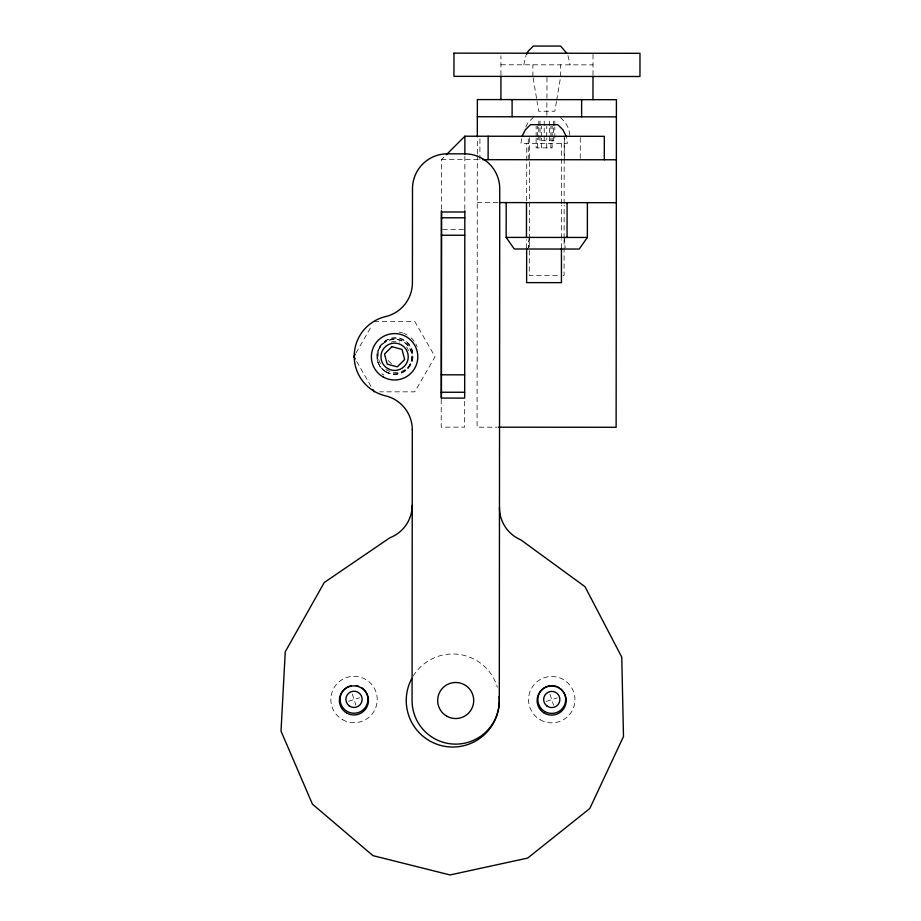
<?xml version="1.0" encoding="UTF-8"?>
<svg xmlns="http://www.w3.org/2000/svg" width="921" height="921" viewBox="0 0 921 921"><rect width="100%" height="100%" fill="white"/><g stroke="black" fill="none" stroke-linecap="round" stroke-linejoin="round"><path stroke-width="0.69" stroke-dasharray="4.61 3.45" d="M441.228 399.23L441.205 427.148L464.633 427.16L464.668 399.242M441.389 209.274L441.435 159.621L445.338 155.718M464.817 209.286L464.863 155.511M477.297 155.361L477.078 427.171L497.144 427.194M477.308 153.934L477.32 138.196M479.899 159.655L479.922 137.609M500.932 75.096L500.943 55.767M526.651 248.186L526.662 239.575M526.697 200.836L526.743 143.434M528.251 159.701L528.274 136.262M529.391 137.701L529.276 275.46L558.978 275.483M532.891 76.42L532.902 64.815M536.126 138.323L536.126 147.867L552.151 147.89L552.163 138.334M536.137 136.953L536.137 126.039M537.38 147.878L537.38 138.323M537.38 136.953L537.392 126.039M538.785 127.063L538.773 140.706L554.81 140.717L554.822 127.075M538.785 125.693L538.797 118.867M540.028 140.706L540.04 127.063M540.04 125.693L540.051 118.867M541.56 147.878L541.56 138.323M541.56 136.964L541.571 126.039M544.207 140.706L544.219 127.063M544.219 125.693L544.23 118.878M546.717 147.878L546.729 138.323M546.729 136.964L546.74 126.05M546.867 115.367L546.878 101.057M546.947 98.259L546.959 76.431M549.377 140.717L549.388 127.063M549.388 125.705L549.388 118.878M550.896 147.89L550.908 138.334M550.908 136.964L550.919 126.05M552.163 136.964L552.174 126.05M553.556 140.717L553.567 127.075M553.567 125.705L553.567 118.878M554.822 125.705L554.822 118.89M560.67 76.443L560.682 64.838M561.453 248.21L561.465 239.61M561.465 238.171L561.488 205.164M561.488 203.737L561.545 143.457M564.113 239.61L564.078 275.483L561.752 275.483M564.113 238.182L564.136 205.176M564.136 203.737L564.193 137.736M564.308 158.343L564.331 136.296M580.265 158.366L580.276 137.69M592.997 75.177L593.02 53.268M529.333 237.411L528.297 247.726L529.356 237.411M523.773 64.815L526.018 55.49M521.7 138.645L520.941 143.434L567.336 143.469L566.208 136.296M556.468 101.494L554.833 111.234L538.67 111.222L537.058 101.471M556.71 100.101L560.44 77.836M525.833 126.937L528.032 122.631L533.178 117.497M355.966 353.008L371.393 326.345M348.518 701.295L359.547 697.715M546.245 701.457L557.286 697.888M500.943 64.792L593.009 64.873M441.435 159.621L480.163 159.655M477.262 202.574L498.768 202.585M442.748 229.41L464.806 229.433M374.191 321.498L414.795 321.533L435.057 356.715L414.738 391.851L379.74 391.816M388.213 360.525L391.909 364.209M560.452 117.52L565.575 122.666L568.867 129.136L569.8 135.111M356.657 361.493L371.336 386.97M567.946 55.525L570.168 64.85M549.975 694.158L553.556 705.187M352.248 693.985L355.817 705.026M533.121 77.813L536.828 100.078M564.136 237.445L565.183 247.749M383.896 375.112A23.198 23.198 0 0 1 381.87 373.799M399.173 332.124A23.198 23.198 0 0 1 402.707 332.976M403.835 333.379A23.198 23.198 0 0 1 407.14 334.956M411.054 337.8A23.198 23.198 0 0 1 417.19 346.757M391.321 342.071A13.631 13.631 0 0 1 399.749 342.071M406.552 347.033A13.631 13.631 0 0 1 408.487 350.832M380.442 363.726A17.395 17.395 0 0 1 393.635 337.742A17.395 17.395 0 0 1 412.113 360.284A17.395 17.395 0 0 1 384.034 368.112M413.195 676.06A46.522 46.522 0 0 1 497.363 687.204M385.887 371.831A18.029 18.029 0 0 0 412.942 356.243A18.029 18.029 0 0 0 385.911 340.609A18.029 18.029 0 0 0 385.887 371.831A17.395 17.395 0 0 0 411.998 356.795A17.395 17.395 0 0 0 385.911 341.703A17.395 17.395 0 0 0 385.887 371.831M385.749 371.739A17.395 17.395 0 0 0 411.86 356.692A17.395 17.395 0 0 0 385.772 341.599A17.395 17.395 0 0 0 385.749 371.739M540.143 719.75A23.198 23.198 0 0 0 574.957 699.695A23.198 23.198 0 0 0 540.178 679.571A23.198 23.198 0 0 0 540.143 719.75M342.416 719.589A23.198 23.198 0 0 0 377.23 699.523A23.198 23.198 0 0 0 342.451 679.41A23.198 23.198 0 0 0 342.416 719.589"/><path stroke-width="1.38" d="M441.228 397.837L441.389 210.69M464.817 210.713L464.668 398.102L441.435 398.079L441.585 211.98L464.817 212.003M464.863 154.129L464.886 136.216L604.326 136.331L604.314 159.759M477.32 136.769L477.354 99.572L616.402 99.687L616.126 427.286L498.583 427.194M488.118 159.667L488.142 136.227M500.909 99.595L500.932 76.385M587.391 202.666L587.356 237.457L579.228 249.05L514.275 249.004L506.159 237.399L506.193 202.597M512.099 116.76L512.111 99.595M526.467 237.411L526.49 202.608M526.651 248.186L526.628 282.62L561.43 282.655L561.453 248.21M567.06 237.445L567.083 202.643M581.623 116.829L581.635 99.652M592.974 99.664L592.997 76.466M526.57 54.408L528.217 51.173L533.351 46.05L560.624 46.073L566.852 53.36M522.08 136.262L525.384 129.792L530.519 124.669L557.792 124.692L562.927 129.826L566.208 136.296M355.264 354.217L353.871 356.646L355.264 359.063M446.317 154.751L464.886 136.216M477.331 116.737L616.391 116.852M482.65 159.655L616.356 159.77M500.195 202.585L616.31 202.689M441.378 217.782L464.817 217.805M441.366 235.223L464.794 235.246M506.159 237.399L587.356 237.457M441.251 374.801L464.679 374.824M441.24 392.254L464.668 392.265M372.74 389.387L374.133 391.816M560.463 688.632A13.919 13.919 0 0 1 559.669 710.943A13.919 13.919 0 0 1 538.52 703.782A13.919 13.919 0 0 1 551.449 685.581M552.658 685.604A13.919 13.919 0 0 1 556.226 686.306M557.355 686.744A13.919 13.919 0 0 1 559.484 687.918M412.228 505.238A34.894 34.894 0 0 1 389.917 537.749L324.25 582.521L285.257 651.769L281.02 731.124L312.415 804.125L372.936 855.632L450.024 874.95L527.675 858.073L589.797 808.511L623.482 736.535L621.756 657.087L584.973 586.642L520.768 539.821A34.894 34.894 0 0 1 499.47 507.655M499.136 696.495A46.522 46.522 0 0 1 443.323 746.056A46.522 46.522 0 0 1 411.848 678.374M361.757 687.745A13.919 13.919 0 0 1 363.219 709.78A13.919 13.919 0 0 1 341.553 705.498A13.919 13.919 0 0 1 351.304 685.673M356.139 685.569A13.919 13.919 0 0 1 358.499 686.145M412.297 429.808L412.067 700.467A43.621 43.621 0 0 0 455.653 744.122A43.621 43.621 0 0 0 499.309 700.547L499.735 188.77A34.894 34.894 0 0 0 464.863 153.842L447.422 153.83A34.894 34.894 0 0 0 412.493 188.69L412.424 282.678A34.894 34.894 0 0 1 385.554 316.617A40.708 40.708 0 0 0 385.485 395.834A34.894 34.894 0 0 1 412.297 429.808M453.984 53.153L453.961 76.351L639.957 76.501L639.98 53.303L453.984 53.153M391.932 346.687L384.518 354.044L387.188 364.129L397.262 366.869L404.664 359.512L402.005 349.416L391.932 346.687M446.662 716.112A18.029 18.029 0 0 0 473.716 700.524A18.029 18.029 0 0 0 446.685 684.89A18.029 18.029 0 0 0 446.662 716.112M382.975 376.862A23.198 23.198 0 0 0 417.789 356.795A23.198 23.198 0 0 0 383.009 336.672A23.198 23.198 0 0 0 382.975 376.862M387.764 368.584A13.631 13.631 0 0 0 408.233 356.784A13.631 13.631 0 0 0 387.787 344.961A13.631 13.631 0 0 0 387.764 368.584M547.051 706.096A8.116 8.116 0 0 0 559.841 700.271A8.116 8.116 0 0 0 548.398 692.108A8.116 8.116 0 0 0 547.051 706.096M346.63 713.004A14.54 14.54 0 0 0 368.458 700.432A14.54 14.54 0 0 0 346.653 687.826A14.54 14.54 0 0 0 346.63 713.004M544.369 713.165A14.54 14.54 0 0 0 566.185 700.593A14.54 14.54 0 0 0 544.392 687.987A14.54 14.54 0 0 0 544.369 713.165M349.312 705.935A8.116 8.116 0 0 0 362.114 700.11A8.116 8.116 0 0 0 350.671 691.936A8.116 8.116 0 0 0 349.312 705.935"/></g></svg>
